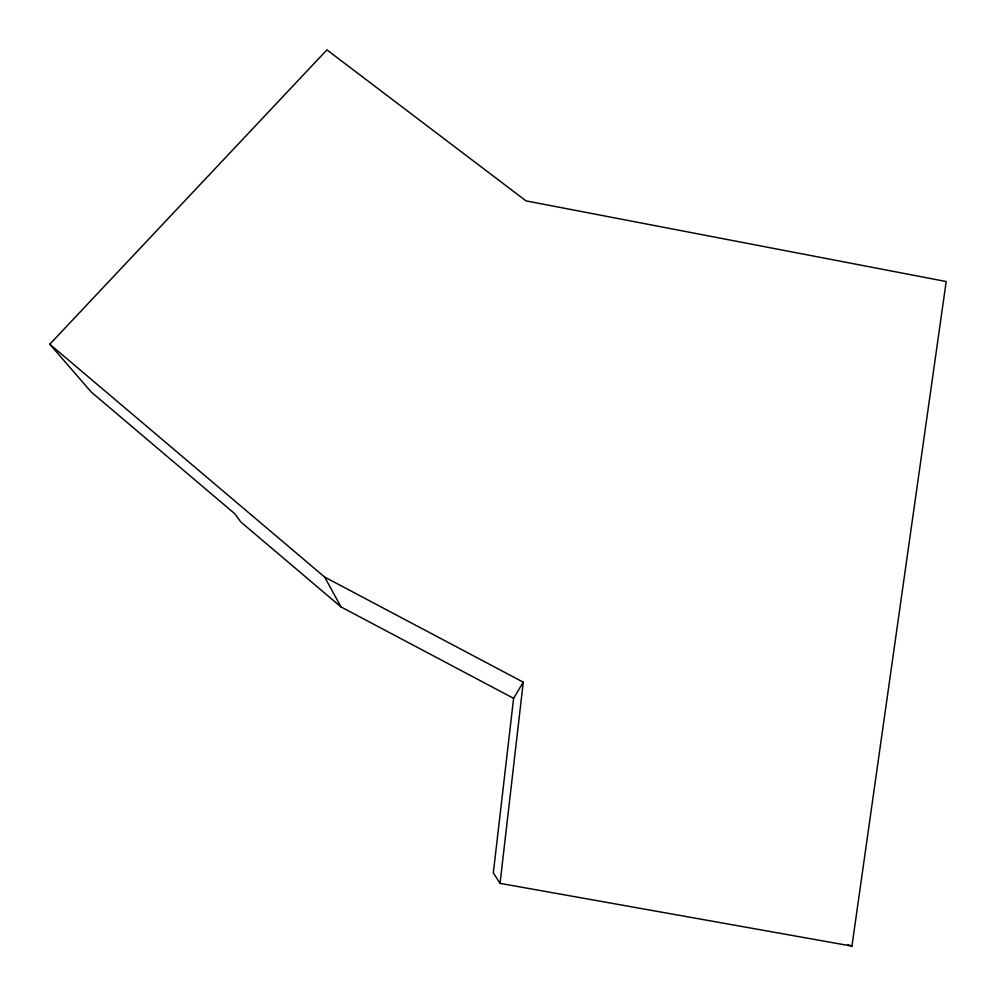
<?xml version="1.0" encoding="UTF-8"?>
<svg xmlns="http://www.w3.org/2000/svg" width="996" height="996" viewBox="0 0 996 996"><rect width="100%" height="100%" fill="white"/><g stroke="black" fill="none" stroke-linecap="round" stroke-linejoin="round"><path stroke-width="1.49" d="M513.6 698.333L493.319 872.957L500.054 883.365L851.941 946.113L946.2 281.532L526.025 200.881L326.925 49.887L49.8 344.23L91.296 392.088L234.707 513.662L240.858 522.016L340.993 606.913L513.6 698.333L523.261 682.185L324.659 577.058L49.8 344.23M500.054 883.365L523.261 682.185M847.621 944.606L851.941 946.113M324.659 577.058L340.993 606.913"/></g></svg>
